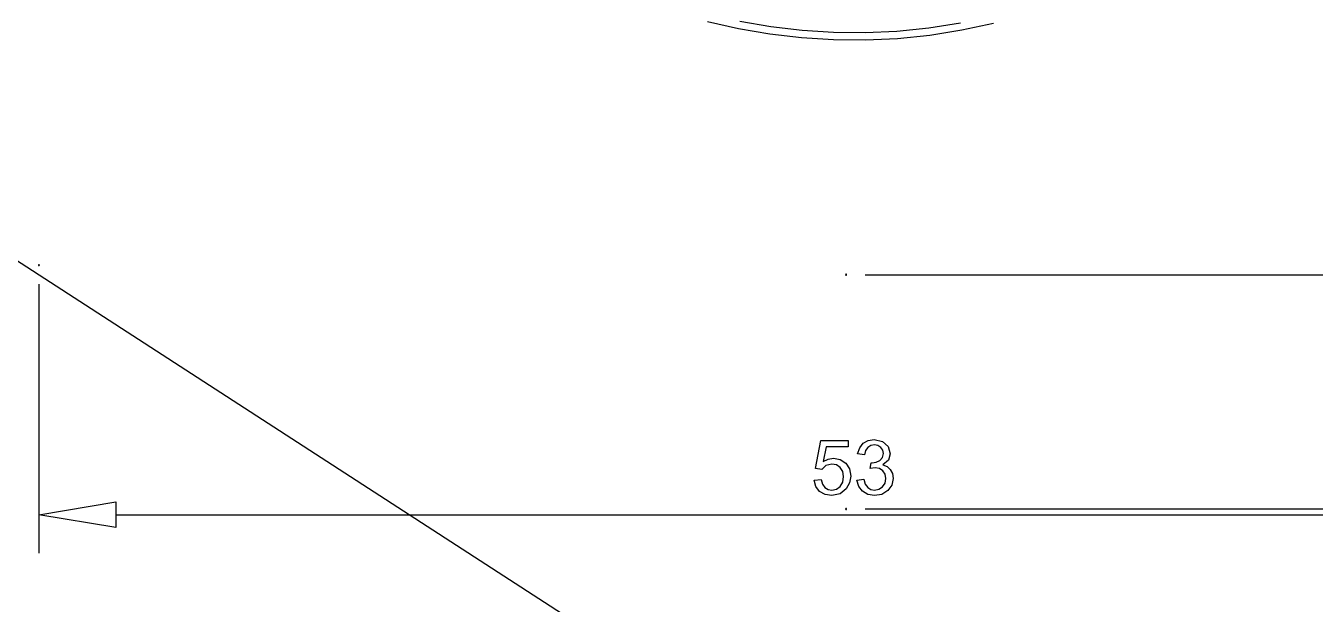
# Model space of a CAD drawing. Extents: x -264 to 377, y -298 to 357.
# Drawn here: x -0.9 to 164.4, y -6.4 to 67.8 of the extents above; entities that cross this region are included whole.
import ezdxf

# ---------------------------------------------------------------- set-up
doc = ezdxf.new("R2010")
doc.units = 0

msp = doc.modelspace()

# ---------------------------------------------------------------- linework, layer by layer
for p, q in [((90.419244, 67.406273), (86.443387, 68.320558)), ((90.613836, 68.372299), (94.583416, 67.684531)), ((114.811094, 67.543415), (118.870427, 68.190823)), ((123.123286, 68.105754), (119.05259, 67.222378)), ((94.441752, 66.709335), (90.419244, 67.406273)), ((98.501913, 66.232072), (94.441752, 66.709335)), ((94.583416, 67.684531), (98.590155, 67.213547)), ((102.59073, 65.976811), (98.501913, 66.232072)), ((98.590155, 67.213547), (102.625171, 66.961645)), ((102.625171, 66.961645), (106.679586, 66.931124)), ((106.679586, 66.931124), (110.74452, 67.124281)), ((110.818337, 66.141616), (106.699204, 65.945883)), ((110.74452, 67.124281), (114.811094, 67.543415)), ((114.939132, 66.566338), (110.818337, 66.141616)), ((119.05259, 67.222378), (114.939132, 66.566338)), ((106.699204, 65.945883), (102.59073, 65.976811))]:
    msp.add_line(p, q)
at = {"layer": 'Layer 1'}
for p, q in [((-247.397805, 196.548947), (248.899843, -124.814094)), ((0.717915, 37.156176), (0.684842, 37.098892)), ((0.684842, 37.098892), (0.717915, 37.041608)), ((0.784061, 37.156176), (0.717915, 37.156176)), ((0.717915, 37.041608), (0.784061, 37.041608)), ((0.817134, 37.098892), (0.784061, 37.156176)), ((0.784061, 37.041608), (0.817134, 37.098892)), ((0.817134, 37.098892), (0.817134, 37.098892)), ((104.189787, 35.924176), (104.156714, 35.866892)), ((104.156714, 35.866892), (104.189787, 35.809608)), ((104.255932, 35.924176), (104.189787, 35.924176)), ((104.189787, 35.809608), (104.255932, 35.809608)), ((104.289005, 35.866892), (104.255932, 35.924176)), ((104.255932, 35.809608), (104.289005, 35.866892)), ((104.289005, 35.866892), (104.289005, 35.866892)), ((106.68648, 35.866898), (375.61261, 35.866898)), ((0.750987, 34.635264), (0.750987, 0.159041)), ((100.289035, 10.992947), (100.972297, 14.616173)), ((100.972297, 14.616173), (104.480038, 14.616173)), ((101.665184, 13.788558), (101.285061, 11.892741)), ((104.480038, 13.788558), (101.665184, 13.788558)), ((104.480038, 14.616173), (104.480038, 13.788558)), ((105.707026, 12.913026), (105.966859, 13.685311)), ((105.966859, 13.685311), (106.428784, 14.260309)), ((106.428784, 14.260309), (107.060321, 14.621187)), ((106.729516, 13.314809), (106.573135, 12.759065)), ((107.006189, 13.711776), (106.729516, 13.314809)), ((107.385112, 13.94996), (107.006189, 13.711776)), ((107.060321, 14.621187), (107.828992, 14.74148)), ((107.84824, 14.029355), (107.385112, 13.94996)), ((107.828992, 14.74148), (108.892383, 14.491264)), ((108.311368, 13.951164), (107.84824, 14.029355)), ((108.680666, 13.716591), (108.311368, 13.951164)), ((108.922456, 13.36293), (108.680666, 13.716591)), ((108.892383, 14.491264), (109.633387, 13.817635)), ((109.003053, 12.927472), (108.922456, 13.36293)), ((109.633387, 13.817635), (109.893218, 12.908211)), ((101.285061, 11.892741), (101.935844, 12.224746)), ((102.386943, 11.570347), (101.631503, 11.377889)), ((101.935844, 12.224746), (102.617905, 12.335415)), ((102.995624, 11.46329), (102.386943, 11.570347)), ((102.617905, 12.335415), (103.469579, 12.175428)), ((103.469579, 12.175428), (104.1769, 11.695468)), ((104.1769, 11.695468), (104.65326, 10.964075)), ((106.573135, 12.759065), (105.707026, 12.913026)), ((107.328575, 10.997868), (107.42481, 11.758121)), ((107.42481, 11.758121), (107.564348, 11.748596)), ((107.564348, 11.748596), (108.090029, 11.820774)), ((108.090029, 11.820774), (108.560373, 12.037309)), ((108.560373, 12.037309), (108.892383, 12.404193)), ((108.892383, 12.404193), (109.003053, 12.927472)), ((109.647823, 12.075806), (108.921251, 11.479145)), ((109.893218, 12.908211), (109.647823, 12.075806)), ((101.102215, 10.887088), (100.289035, 10.992947)), ((101.631503, 11.377889), (101.102215, 10.887088)), ((103.47439, 11.142119), (102.995624, 11.46329)), ((103.788355, 10.635681), (103.47439, 11.142119)), ((103.784746, 9.270353), (103.89301, 9.972874)), ((103.89301, 9.972874), (103.788355, 10.635681)), ((104.65326, 10.964075), (104.812047, 10.049841)), ((104.812047, 10.049841), (104.672507, 9.15727)), ((107.939662, 11.094097), (107.328575, 10.997868)), ((108.488198, 10.996658), (107.939662, 11.094097)), ((108.930877, 10.70434), (108.488198, 10.996658)), ((108.921251, 11.479145), (109.477005, 11.256598)), ((109.223187, 10.266488), (108.930877, 10.70434)), ((109.320624, 9.722764), (109.223187, 10.266488)), ((109.477005, 11.256598), (109.893218, 10.877668)), ((109.893218, 10.877668), (110.153052, 10.367625)), ((110.153052, 10.367625), (110.239663, 9.742105)), ((100.135058, 9.506123), (101.044473, 9.583117)), ((100.351586, 8.703775), (100.135058, 9.506123)), ((100.135058, 9.506123), (100.135058, 9.506123)), ((100.827946, 8.077057), (100.351586, 8.703775)), ((101.044473, 9.583117), (101.21168, 9.000895)), ((101.21168, 9.000895), (101.51121, 8.582279)), ((101.51121, 8.582279), (101.919003, 8.33328)), ((101.919003, 8.33328), (102.401379, 8.25028)), ((102.401379, 8.25028), (102.978783, 8.368165)), ((102.978783, 8.368165), (103.459954, 8.72182)), ((104.253888, 8.39461), (103.451535, 7.752249)), ((103.459954, 8.72182), (103.784746, 9.270353)), ((104.672507, 9.15727), (104.253888, 8.39461)), ((105.620414, 9.520675), (106.486524, 9.636139)), ((105.838145, 8.722025), (105.620414, 9.520781)), ((105.620414, 9.520781), (105.620414, 9.520675)), ((106.318114, 8.086873), (105.838145, 8.722025)), ((106.486524, 9.636139), (106.687413, 9.002205)), ((106.687413, 9.002205), (106.991753, 8.572754)), ((106.991753, 8.572754), (107.391127, 8.330978)), ((107.391127, 8.330978), (107.867486, 8.250386)), ((107.867486, 8.250386), (108.430457, 8.356239)), ((108.430457, 8.356239), (108.897193, 8.673798)), ((108.897193, 8.673798), (109.214766, 9.147759)), ((109.214766, 9.147759), (109.320624, 9.722764)), ((110.071253, 8.888031), (109.566022, 8.173498)), ((110.239663, 9.742105), (110.071253, 8.888031)), ((0.750987, 5.088222), (10.60528, 6.728637)), ((10.60528, 6.728637), (10.60528, 3.445161)), ((101.526848, 7.67286), (100.827946, 8.077057)), ((102.401379, 7.538128), (101.526848, 7.67286)), ((103.451535, 7.752249), (102.401379, 7.538128)), ((107.012204, 7.671862), (106.318114, 8.086873)), ((107.862676, 7.533524), (107.012204, 7.671862)), ((108.803366, 7.693518), (107.862676, 7.533524)), ((109.566022, 8.173498), (108.803366, 7.693518)), ((10.60528, 3.445161), (0.750987, 5.088222)), ((10.60528, 5.088222), (199.808055, 5.088222)), ((104.189787, 5.877567), (104.156714, 5.820283)), ((104.156714, 5.820283), (104.189787, 5.762999)), ((104.255932, 5.877567), (104.189787, 5.877567)), ((104.189787, 5.762999), (104.255932, 5.762999)), ((104.289005, 5.820283), (104.255932, 5.877567)), ((104.255932, 5.762999), (104.289005, 5.820283)), ((104.289005, 5.820283), (104.289005, 5.820283)), ((106.68648, 5.821117), (375.61261, 5.821117))]:
    msp.add_line(p, q, dxfattribs=at)

doc.saveas('drawing.dxf')
